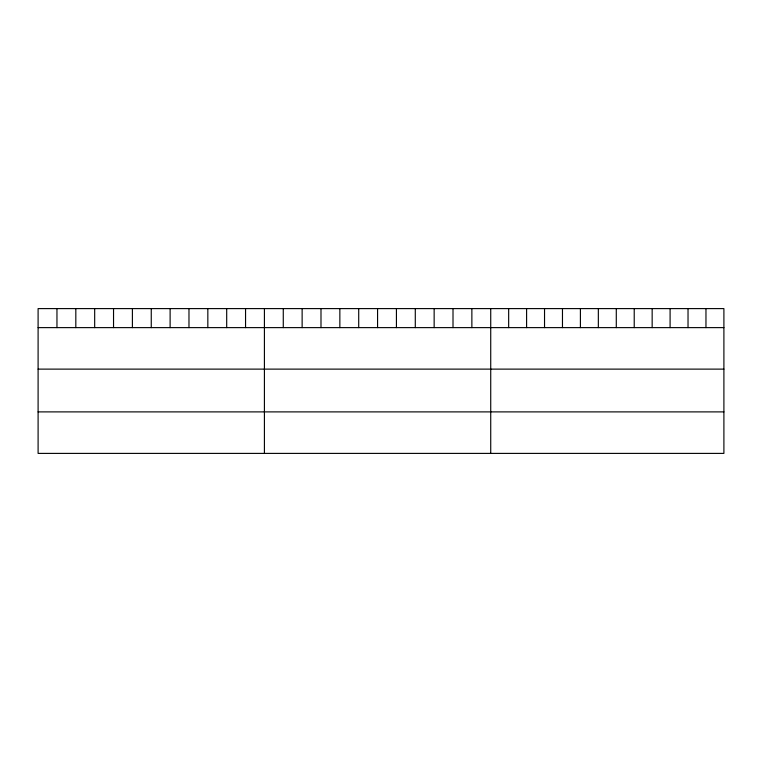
<?xml version="1.0" encoding="UTF-8"?>
<svg xmlns="http://www.w3.org/2000/svg" width="762" height="762" viewBox="0 0 762 762"><rect width="100%" height="100%" fill="white"/><g stroke="black" fill="none" stroke-linecap="round" stroke-linejoin="round"><path stroke-width="1.14" d="M723.9 327.622L723.9 453.4L38.1 453.4L38.1 308.6L723.9 308.6L723.9 327.622L38.1 327.622M38.1 369.122L723.9 369.122M38.1 411.89L723.9 411.89M705.964 308.6L705.964 327.622M688.029 308.6L688.029 327.622M670.093 308.6L670.093 327.622M652.158 308.6L652.158 327.622M634.222 308.6L634.222 327.622M616.287 308.6L616.287 327.622M598.341 308.6L598.341 327.622M580.406 308.6L580.406 327.622M562.47 308.6L562.47 327.622M544.535 308.6L544.535 327.622M526.599 308.6L526.599 327.622M508.664 308.6L508.664 327.622M490.728 308.6L490.728 453.4M471.868 308.6L471.868 327.622M453.009 308.6L453.009 327.622M434.149 308.6L434.149 327.622M415.29 308.6L415.29 327.622M396.43 308.6L396.43 327.622M377.571 308.6L377.571 327.622M358.712 308.6L358.712 327.622M339.852 308.6L339.852 327.622M320.993 308.6L320.993 327.622M302.133 308.6L302.133 327.622M283.273 308.6L283.273 327.622M264.414 308.6L264.414 453.4M245.555 308.6L245.555 327.622M226.695 308.6L226.695 327.622M207.835 308.6L207.835 327.622M188.976 308.6L188.976 327.622M170.117 308.6L170.117 327.622M151.257 308.6L151.257 327.622M132.398 308.6L132.398 327.622M113.538 308.6L113.538 327.622M94.678 308.6L94.678 327.622M75.819 308.6L75.819 327.622M56.959 308.6L56.959 327.622"/></g></svg>
